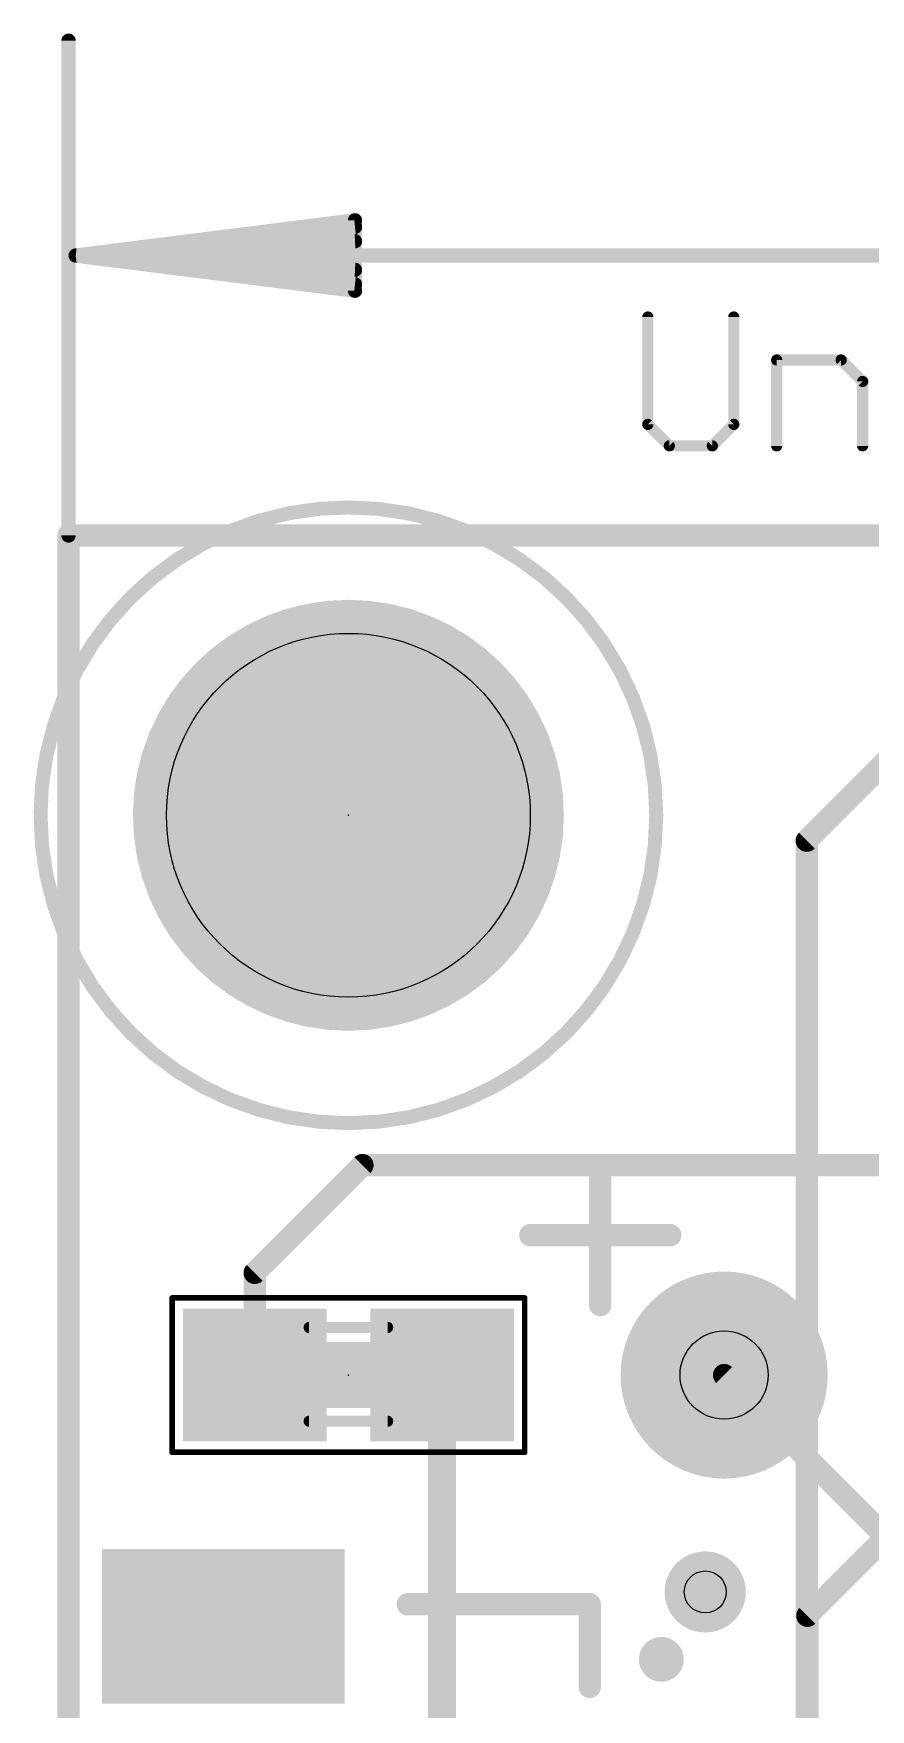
# Model space of a CAD drawing. Extents: x -39 to 68, y -12 to 30.
# Drawn here: x -0.32 to 7.28, y 14.75 to 29.96 of the extents above; entities that cross this region are included whole.
import ezdxf

# ---------------------------------------------------------------- set-up
doc = ezdxf.new("R2010")
doc.units = 0
for name, color, linetype in [('1', 12, 'CONTINUOUS'), ('16', 132, 'CONTINUOUS'), ('17', 110, 'CONTINUOUS'), ('18', 110, 'CONTINUOUS'), ('20', 31, 'CONTINUOUS'), ('21', 41, 'CONTINUOUS'), ('23', 53, 'CONTINUOUS'), ('29', 253, 'CONTINUOUS'), ('30', 253, 'CONTINUOUS'), ('31', 253, 'CONTINUOUS'), ('35', 253, 'CONTINUOUS'), ('39', 12, 'CONTINUOUS'), ('41', 12, 'CONTINUOUS'), ('42', 132, 'CONTINUOUS'), ('44', 253, 'CONTINUOUS'), ('47', 253, 'CONTINUOUS'), ('51', 53, 'CONTINUOUS')]:
    doc.layers.add(name, color=color, linetype=linetype)

# ---------------------------------------------------------------- blocks, each defined once
blk = doc.blocks.new('RECT')
blk.add_solid([(-0.5, -0.5), (0.5, -0.5), (-0.5, 0.5), (0.5, 0.5)])
blk = doc.blocks.new('ROUNDP')
at = {"const_width": 0.5}
blk.add_lwpolyline([(0, -0.25, 1), (0, 0.25, 1), (0, -0.25)], format="xyb", dxfattribs=at)
blk = doc.blocks.new('ROUNDV')
at = {"const_width": 0.5}
blk.add_lwpolyline([(0, -0.25, 1), (0, 0.25, 1), (0, -0.25)], format="xyb", dxfattribs=at)

msp = doc.modelspace()

# ---------------------------------------------------------------- linework, layer by layer
at = {"layer": '1'}
for points, const_width in [([(0, 0), (0, 25.4)], 0.2032), ([(0, 25.4), (25.4, 25.4)], 0.2032), ([(1.69, 18.708), (2.667, 19.685)], 0.2032), ([(2.667, 19.685), (8.89, 19.685)], 0.2032), ([(1.69, 17.78), (1.69, 18.708)], 0.2032), ([(3.39, 17.78), (3.39, 13.97)], 0.254), ([(7.62, 16.11), (5.95, 17.78)], 0.2032)]:
    msp.add_lwpolyline(points, dxfattribs=dict(at, const_width=const_width))
for points, const_width in [([(0.0508, 25.4, 1), (-0.0508, 25.4)], 0.1016), ([(0, 25.4508, 1), (0, 25.3492)], 0.1016), ([(2.667, 19.7358, 1), (2.667, 19.6342)], 0.1016), ([(2.7029, 19.6491, 1), (2.6311, 19.7209)], 0.1016), ([(1.7408, 18.708, 1), (1.6392, 18.708)], 0.1016), ([(1.6541, 18.7439, 1), (1.7259, 18.6721)], 0.1016), ([(1.6392, 17.78, 1), (1.7408, 17.78)], 0.1016), ([(3.4535, 17.78, 1), (3.3265, 17.78)], 0.127), ([(5.9859, 17.8159, 1), (5.9141, 17.7441)], 0.1016)]:
    msp.add_lwpolyline(points, format="xyb", dxfattribs=dict(at, const_width=const_width))
at = {"layer": '16', "const_width": 0.2032}
for points in [[(25.4, 25.4), (0, 25.4)], [(0, 25.4), (0, 0)], [(6.7056, 15.5956), (7.62, 16.51)], [(6.7056, 15.5956), (6.7056, 12.2)]]:
    msp.add_lwpolyline(points, dxfattribs=at)
at = {"layer": '16', "const_width": 0.1016}
for points in [[(0, 25.4508, 1), (0, 25.3492)], [(0.0508, 25.4, 1), (-0.0508, 25.4)], [(6.7564, 15.5956, 1), (6.6548, 15.5956)], [(6.6697, 15.6315, 1), (6.7415, 15.5597)]]:
    msp.add_lwpolyline(points, format="xyb", dxfattribs=at)
at = {"layer": '20', "const_width": 0.2032}
for points in [[(25.4, 25.4), (0, 25.4)], [(0, 25.4), (0, 0)]]:
    msp.add_lwpolyline(points, dxfattribs=at)
at = {"layer": '20', "const_width": 0.1016}
for points in [[(0, 25.4508, 1), (0, 25.3492)], [(0.0508, 25.4, 1), (-0.0508, 25.4)]]:
    msp.add_lwpolyline(points, format="xyb", dxfattribs=at)
at = {"layer": '20'}
msp.add_circle((2.54, 22.86), 1.651, dxfattribs=at)
at = {"layer": '21', "const_width": 0.2032}
for points in [[(6.7, 22.63), (7.85, 23.78)], [(6.7, 12.93), (6.7, 22.63)], [(4.826, 18.415), (4.826, 19.685)], [(4.191, 19.05), (5.461, 19.05)], [(3.08, 15.7), (4.73, 15.7)], [(4.73, 15.7), (4.73, 14.95)]]:
    msp.add_lwpolyline(points, dxfattribs=at)
at = {"layer": '21'}
for points, const_width in [([(6.7508, 22.63, 1), (6.6492, 22.63)], 0.1016), ([(6.6641, 22.6659, 1), (6.7359, 22.5941)], 0.1016), ([(4.8768, 19.685, 1), (4.7752, 19.685)], 0.1016), ([(4.191, 19.1008, 1), (4.191, 18.9992)], 0.1016), ([(5.461, 18.9992, 1), (5.461, 19.1008)], 0.1016), ([(4.7752, 18.415, 1), (4.8768, 18.415)], 0.1016), ([(3.08, 15.7508, 1), (3.08, 15.6492)], 0.1016), ([(4.7808, 15.7, 1), (4.6792, 15.7)], 0.1016), ([(4.73, 15.6492, 1), (4.73, 15.7508)], 0.1016), ([(5.38, 15.0984, 1), (5.38, 15.3016, 1), (5.38, 15.0984)], 0.2032), ([(4.6792, 14.95, 1), (4.7808, 14.95)], 0.1016)]:
    msp.add_lwpolyline(points, format="xyb", dxfattribs=dict(at, const_width=const_width))
at = {"layer": '23'}
for p in [(2.54, 22.86), (2.54, 17.78)]:
    msp.add_point(p, dxfattribs=at)
at = {"layer": '29', "const_width": 1.7526}
msp.add_lwpolyline([(2.54, 21.9837, 1), (2.54, 23.7363, 1), (2.54, 21.9837)], format="xyb", dxfattribs=at)
at = {"layer": '30', "const_width": 1.7526}
msp.add_lwpolyline([(2.54, 21.9837, 1), (2.54, 23.7363, 1), (2.54, 21.9837)], format="xyb", dxfattribs=at)
at = {"layer": '39'}
for points, const_width in [([(2.54, 20.066, 1), (2.54, 25.654, 1), (2.54, 20.066)], 0.127), ([(0.94, 18.4927, 1), (0.94, 18.4673)], 0.0254), ([(0.9527, 18.48, 1), (0.9273, 18.48)], 0.0254), ([(4.1527, 18.48, 1), (4.1273, 18.48)], 0.0254), ([(4.14, 18.4673, 1), (4.14, 18.4927)], 0.0254), ([(0.94, 17.0927, 1), (0.94, 17.0673)], 0.0254), ([(0.9273, 17.08, 1), (0.9527, 17.08)], 0.0254), ([(4.1273, 17.08, 1), (4.1527, 17.08)], 0.0254), ([(4.14, 17.0673, 1), (4.14, 17.0927)], 0.0254)]:
    msp.add_lwpolyline(points, format="xyb", dxfattribs=dict(at, const_width=const_width))
at = {"layer": '39', "const_width": 0.0508}
for points in [[(0.94, 18.48), (4.14, 18.48)], [(0.94, 17.08), (0.94, 18.48)], [(4.14, 18.48), (4.14, 17.08)], [(4.14, 17.08), (0.94, 17.08)]]:
    msp.add_lwpolyline(points, dxfattribs=at)
at = {"layer": '41'}
for points, const_width in [([(2.54, 24.7142, 1), (2.54, 21.0058)], 0.2032), ([(2.54, 21.0058, 1), (2.54, 24.7142)], 0.2032), ([(2.54, 24.765, 1), (2.54, 24.6634)], 0.1016), ([(2.54, 24.6634, 1), (2.54, 24.765)], 0.1016), ([(2.54, 21.0566, 1), (2.54, 20.955)], 0.1016), ([(2.54, 20.955, 1), (2.54, 21.0566)], 0.1016)]:
    msp.add_lwpolyline(points, format="xyb", dxfattribs=dict(at, const_width=const_width))
at = {"layer": '42'}
for points, const_width in [([(2.54, 24.7142, 1), (2.54, 21.0058)], 0.2032), ([(2.54, 21.0058, 1), (2.54, 24.7142)], 0.2032), ([(2.54, 24.765, 1), (2.54, 24.6634)], 0.1016), ([(2.54, 24.6634, 1), (2.54, 24.765)], 0.1016), ([(2.54, 21.0566, 1), (2.54, 20.955)], 0.1016), ([(2.54, 20.955, 1), (2.54, 21.0566)], 0.1016)]:
    msp.add_lwpolyline(points, format="xyb", dxfattribs=dict(at, const_width=const_width))
at = {"layer": '44'}
for centre, radius in [((5.95, 17.78), 0.4), ((5.7785, 15.8115), 0.1905)]:
    msp.add_circle(centre, radius, dxfattribs=at)
at = {"layer": '47'}
for points, const_width in [([(0, 25.4), (0, 29.89)], 0.13), ([(0.065, 27.94), (2.6, 28.2592)], 0.13), ([(2.6, 28.2592), (2.6, 27.6208)], 0.13), ([(0.065, 27.94), (2.6, 28.2)], 0.13), ([(0.065, 27.94), (2.6, 28.07)], 0.13), ([(25.335, 27.94), (0.065, 27.94)], 0.13), ([(2.6, 27.6208), (0.065, 27.94)], 0.13), ([(2.6, 27.81), (0.065, 27.94)], 0.13), ([(2.6, 27.68), (0.065, 27.94)], 0.13), ([(5.2578, 27.3822), (5.2578, 26.4077)], 0.1016), ([(6.0374, 26.4077), (6.0374, 27.3822)], 0.1016), ([(6.4272, 26.2128), (6.4272, 26.9924)], 0.1016), ([(6.4272, 26.9924), (7.0119, 26.9924)], 0.1016), ([(7.0119, 26.9924), (7.2068, 26.7975)], 0.1016), ([(7.2068, 26.7975), (7.2068, 26.2128)], 0.1016), ([(5.2578, 26.4077), (5.4527, 26.2128)], 0.1016), ([(5.8425, 26.2128), (6.0374, 26.4077)], 0.1016), ([(5.4527, 26.2128), (5.8425, 26.2128)], 0.1016)]:
    msp.add_lwpolyline(points, dxfattribs=dict(at, const_width=const_width))
for points, const_width in [([(0.0325, 29.89, 1), (-0.0325, 29.89)], 0.065), ([(2.6325, 28.2592, 1), (2.5675, 28.2592)], 0.065), ([(2.6041, 28.227, 1), (2.5959, 28.2915)], 0.065), ([(2.6033, 28.1677, 1), (2.5967, 28.2323)], 0.065), ([(0.065, 27.9725, 1), (0.065, 27.9075)], 0.065), ([(0.0691, 27.9722, 1), (0.0609, 27.9078)], 0.065), ([(0.0633, 27.9725, 1), (0.0667, 27.9075)], 0.065), ([(0.0667, 27.9725, 1), (0.0633, 27.9075)], 0.065), ([(0.0683, 27.9723, 1), (0.0617, 27.9077)], 0.065), ([(0.0617, 27.9723, 1), (0.0683, 27.9077)], 0.065), ([(0.0609, 27.9722, 1), (0.0691, 27.9078)], 0.065), ([(2.6017, 28.0375, 1), (2.5983, 28.1025)], 0.065), ([(2.5983, 27.7775, 1), (2.6017, 27.8425)], 0.065), ([(2.5959, 27.5885, 1), (2.6041, 27.653)], 0.065), ([(2.5967, 27.6477, 1), (2.6033, 27.7123)], 0.065), ([(2.5675, 27.6208, 1), (2.6325, 27.6208)], 0.065), ([(5.2832, 27.3822, 1), (5.2324, 27.3822)], 0.0508), ([(6.0628, 27.3822, 1), (6.012, 27.3822)], 0.0508), ([(6.4526, 26.9924, 1), (6.4018, 26.9924)], 0.0508), ([(6.4272, 27.0178, 1), (6.4272, 26.967)], 0.0508), ([(7.0299, 27.0104, 1), (6.9939, 26.9744)], 0.0508), ([(7.0119, 26.967, 1), (7.0119, 27.0178)], 0.0508), ([(7.2322, 26.7975, 1), (7.1814, 26.7975)], 0.0508), ([(7.1888, 26.7795, 1), (7.2248, 26.8155)], 0.0508), ([(5.2758, 26.4257, 1), (5.2398, 26.3897)], 0.0508), ([(5.2324, 26.4077, 1), (5.2832, 26.4077)], 0.0508), ([(6.012, 26.4077, 1), (6.0628, 26.4077)], 0.0508), ([(6.0554, 26.3897, 1), (6.0194, 26.4257)], 0.0508), ([(5.4527, 26.2382, 1), (5.4527, 26.1874)], 0.0508), ([(5.4347, 26.1948, 1), (5.4707, 26.2308)], 0.0508), ([(5.8245, 26.2308, 1), (5.8605, 26.1948)], 0.0508), ([(5.8425, 26.1874, 1), (5.8425, 26.2382)], 0.0508), ([(6.4018, 26.2128, 1), (6.4526, 26.2128)], 0.0508), ([(7.1814, 26.2128, 1), (7.2322, 26.2128)], 0.0508), ([(-0.0325, 25.4, 1), (0.0325, 25.4)], 0.065)]:
    msp.add_lwpolyline(points, format="xyb", dxfattribs=dict(at, const_width=const_width))
at = {"layer": '51', "const_width": 0.1016}
for points in [[(2.184, 18.212), (2.896, 18.212)], [(2.184, 17.361), (2.896, 17.361)]]:
    msp.add_lwpolyline(points, dxfattribs=at)
at = {"layer": '51', "const_width": 0.0508}
for points in [[(2.184, 18.2374, 1), (2.184, 18.1866)], [(2.896, 18.1866, 1), (2.896, 18.2374)], [(2.184, 17.3864, 1), (2.184, 17.3356)], [(2.896, 17.3356, 1), (2.896, 17.3864)]]:
    msp.add_lwpolyline(points, format="xyb", dxfattribs=at)

# ---------------------------------------------------------------- block references
at = {"layer": '1', "xscale": 1.1}
for p in [(1.69, 17.78), (3.39, 17.78)]:
    msp.add_blockref('RECT', p, dxfattribs=at)
at = {"layer": '1', "xscale": 1.2, "yscale": 2, "rotation": 270}
msp.add_blockref('RECT', (1.405, 15.5), dxfattribs=at)
at = {"layer": '17', "xscale": 1.6764, "yscale": 1.6764, "rotation": 270}
msp.add_blockref('ROUNDP', (5.95, 17.78), dxfattribs=at)
msp.add_blockref('ROUNDP', (5.95, 17.78), dxfattribs=at)
at = {"layer": '18', "xscale": 0.7366, "yscale": 0.7366}
msp.add_blockref('ROUNDV', (5.7785, 15.8115), dxfattribs=at)
msp.add_blockref('ROUNDV', (5.7785, 15.8115), dxfattribs=at)
at = {"layer": '29', "rotation": 270}
for name, p, xscale, yscale in [('ROUNDP', (5.95, 17.78), 1.8796, 1.8796), ('RECT', (1.405, 15.5), 1.4032, 2.2032)]:
    msp.add_blockref(name, p, dxfattribs=dict(at, xscale=xscale, yscale=yscale))
at = {"layer": '29', "xscale": 1.3032, "yscale": 1.2032}
for p in [(1.69, 17.78), (3.39, 17.78)]:
    msp.add_blockref('RECT', p, dxfattribs=at)
at = {"layer": '30', "xscale": 1.8796, "yscale": 1.8796, "rotation": 270}
msp.add_blockref('ROUNDP', (5.95, 17.78), dxfattribs=at)
at = {"layer": '31', "xscale": 1.1}
for p in [(1.69, 17.78), (3.39, 17.78)]:
    msp.add_blockref('RECT', p, dxfattribs=at)
at = {"layer": '31', "xscale": 1.2, "yscale": 2, "rotation": 270}
msp.add_blockref('RECT', (1.405, 15.5), dxfattribs=at)
at = {"layer": '35', "xscale": 0.3998, "yscale": 0.6}
msp.add_blockref('RECT', (2.54, 17.78), dxfattribs=at)
at = {"layer": '51', "xscale": 0.5001, "yscale": 0.95}
for p in [(1.9519, 17.7851), (3.1202, 17.7851)]:
    msp.add_blockref('RECT', p, dxfattribs=at)

doc.saveas('drawing.dxf')
